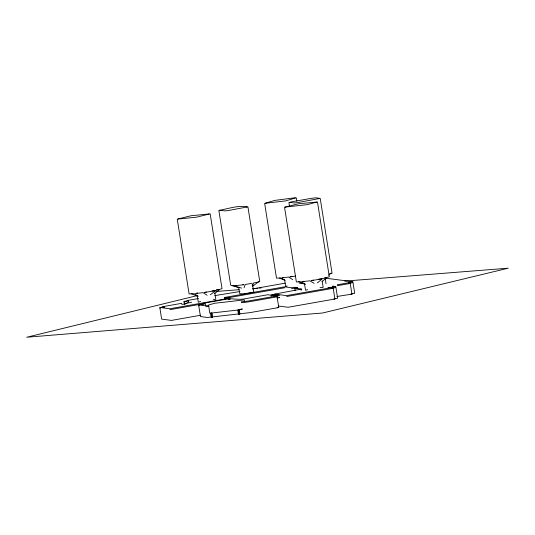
<?xml version="1.0" encoding="UTF-8"?>
<svg xmlns="http://www.w3.org/2000/svg" width="535" height="535" viewBox="0 0 535 535"><rect width="100%" height="100%" fill="white"/><g stroke="black" fill="none" stroke-linecap="round" stroke-linejoin="round"><path stroke-width="0.8" d="M244.06 287.863L245.217 284.506L252.319 283.249M322.01 281.57L327.233 277.357L329.326 276.782L317.476 201.983L298.777 203.735L284.533 207.185L296.377 281.985L301.232 281.751L305.478 284.319M214.696 293.481L220.052 289.228L222.018 288.666L210.168 213.866L190.875 215.772L177.252 219.163L189.102 293.962L194.218 293.675L198.251 296.263M317.369 282.854L322.585 278.635L326.531 277.551L324.872 277.732M210.335 294.731L215.732 290.746M258.652 281.784L252.54 286.272L252.313 284.841M328.65 275.13L331.051 273.071M239.172 309.839L238.684 309.912L239.352 314.333M295.333 198.05L285.469 200.926L265.661 203.213L265.741 203.748M283.664 277.384L282.326 277.779L288.726 277.036L292.645 279.644M290.532 276.715L291.876 276.321M287.195 285.964L285.677 286.406L284.56 279.33M209.158 214.02L196.693 217.163L178.269 219.016M319.201 198.552L297.674 202.584L294.237 202.972L289.93 202.411M196.225 293.327L197.609 292.926M206.49 291.923L204.41 292.511L215.03 290.665L212.067 291M215.692 290.478L219.39 289.415L216.428 289.756M200.638 301.546L198.284 302.221L197.288 295.929M329.647 273.893L332.061 273.204L320.218 198.405L315.717 197.816L311.604 198.284L291.341 201.869L288.92 202.558L289.442 205.848M301.319 289.094L274.535 294.136M185.217 303.633L191.63 302.215M316.473 202.13L307.304 204.651L285.536 207.045L285.623 207.58M303.987 281.209L302.509 281.611L309.899 280.801L314.152 283.369M311.918 280.46L313.396 280.052M307.725 289.662L305.538 290.271L304.415 283.196M197.542 295.527L26.75 337.237L322.645 312.995L508.25 268.189L344.607 281.129M295.654 276.093L289.863 276.909M236.276 285.476L234.805 285.737L243.953 284.734L242.803 284.58M187.123 300.53L198.478 298.517M214.709 295.641L239.968 291.515M252.48 288.953L285.128 283.175M162.834 306.662L181.606 303.338L181.806 304.254L182.696 304.368L186.16 303.753M163.897 306.802L159.811 307.525L161.65 319.114L171.481 320.405L200.732 315.222M284.727 287.75L224.439 298.423L224.299 297.513L284.587 286.84L291.461 287.736L294.116 287.268L297.661 287.73L297.801 288.639M169.943 309.671L202.658 303.88M228.017 299.393L229.649 299.105L229.508 298.196L169.802 308.769L160.072 307.491L160.219 308.401M291.608 288.646L294.263 288.178M297.4 287.763L294.745 288.231L295.113 290.552M275.605 294.277L270.777 295.133L267.747 294.738L243.325 299.058C238.49 299.707 233.695 298.764 228.886 298.757L202.705 303.392L202.946 304.937M278.528 294.658L273.699 295.514L271.372 295.206M276.481 296.136L279.477 295.608M349.756 283.209L352.752 282.674L352.612 281.771L348.867 282.433L349.007 283.336M332.723 288.077L335.686 287.556L335.539 286.646L331.84 287.302L331.981 288.211M277.217 298.002L279.631 297.574L278.976 297.487M286.599 296.537L332.944 288.332L332.803 287.429L286.452 295.634L279.337 294.698L274.094 295.628L274.241 296.537M336.916 296.504L351.936 294.123L350.097 282.527L349.128 282.4M351.709 293.862L354.705 293.334L352.866 281.738L326.424 278.28M274.355 295.601L276.956 295.942L278.788 307.531L249.818 312.661L207.433 317.469L200.471 316.56L198.639 304.963L205.48 303.753L205.721 305.304M332.095 287.268L333.058 287.395L334.897 298.991L288.138 307.271L278.722 306.04M299.62 283.597L301.994 283.323M195.536 293.521L203.099 292.665L207.125 295.253M213.418 299.553L215.826 299.279L214.829 292.986M208.81 305.492L205.781 305.839L198.9 304.937L199.04 305.846M205.928 306.749L208.951 306.401M240.737 309.19L242.375 309.003L239.332 309.872L209.82 313.222L208.523 305.024L214.749 303.245L244.261 299.901L244.569 301.834M318.579 279.19L321.883 278.829L311.183 280.661M320.017 287.71L323.16 287.369L322.164 281.076M252.921 288.639L257.837 288.251M259.475 288.124L261.107 287.997M216.12 291.468L239.011 289.716M333.144 286.185L334.047 286.305M327.881 287.69L332.543 287.141L332.603 286.198L335.799 286.613L337.632 298.209L333.934 298.864L334.897 298.991M350.96 293.996L351.936 294.123M295.006 288.204L301.546 289.06L301.693 289.97L300.69 289.836M232.21 285.396L241.626 288.091M274.796 294.103L275.866 294.243M278.788 294.631L276.354 294.31L271.111 295.24L271.258 296.149M224.56 297.487L229.769 298.162L230.017 299.714M277.163 307.317L278.788 307.531M187.377 300.496L188.501 300.643L188.648 301.553M163.095 306.629L164.158 306.769L164.298 307.678L163.235 307.538M239.038 287.75L230.692 285.195L218.842 210.395C228.385 208.764 238.169 205.039 247.926 206.871L259.776 281.671L253.583 283.028L252.426 286.379L252.199 284.948M279.471 278.073L284.533 280.113M191.162 293.655L197.616 296.29M298.57 281.664L304.89 284.339M285.108 280.514L281.183 277.912L276.495 278.16L264.644 203.36L274.89 200.378L295.052 197.763L296.343 197.903L296.865 201.187M325.166 278.193L326.036 283.697M247.003 207.553L246.916 207.025L228.371 210.522L224.934 210.917L219.852 210.248L219.938 210.783M252.627 285.088L253.75 292.163L243.218 294.029L239.7 293.568L238.704 287.282M239.205 309.818L239.907 314.246M239.132 314.333C238.911 308.193 236.918 308.548 238.577 314.419M212.609 317.342C212.422 311.23 210.395 311.517 212.054 317.429M211.833 317.429C211.606 311.33 209.6 311.604 211.278 317.516M188.487 302.221L188.24 300.677L183.933 301.439L184.421 304.529M187.303 302.703L187.156 301.8L184.187 301.412L184.334 302.315M349.843 282.56L337.311 284.774L337.458 285.683L349.984 283.47L349.843 282.56M276.695 295.969L248.013 301.044L241.352 301.8L241.492 302.71L248.153 301.954L276.836 296.878L276.695 295.969"/></g></svg>
